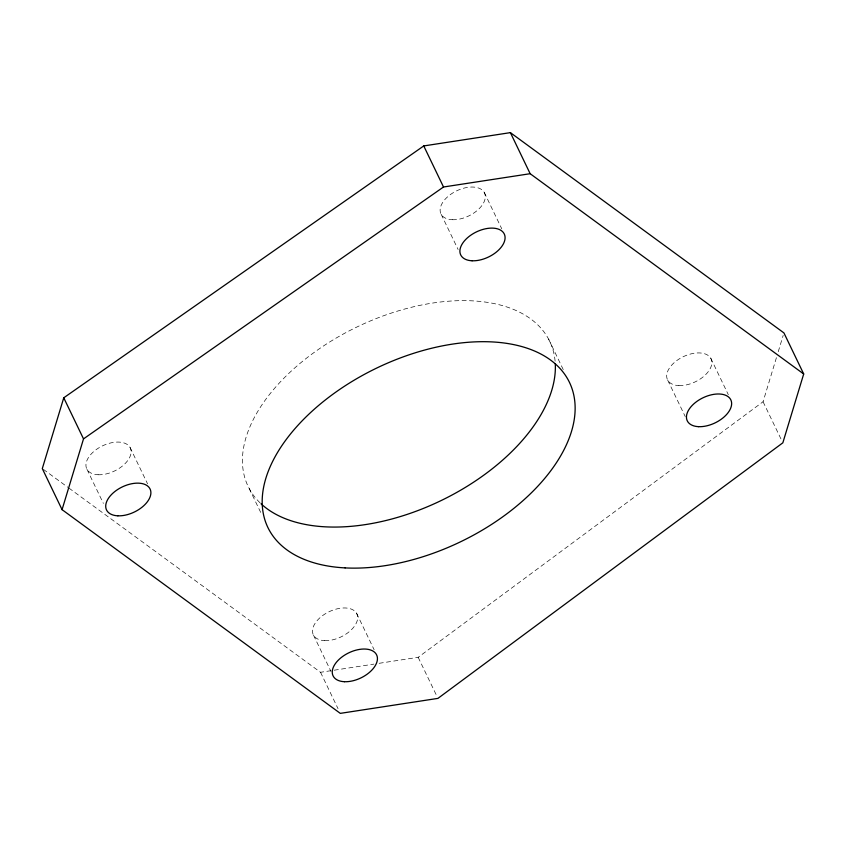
<?xml version="1.0" encoding="UTF-8"?>
<svg xmlns="http://www.w3.org/2000/svg" width="846" height="846" viewBox="0 0 846 846"><rect width="100%" height="100%" fill="white"/><g stroke="black" fill="none" stroke-linecap="round" stroke-linejoin="round"><path stroke-width="0.63" stroke-dasharray="4.23 3.17" d="M379.114 663.306L418.167 657.31L763.06 401.744L776.723 356.695M778.246 351.693L783.174 335.418M68.949 488.1L320.528 672.295L373.9 664.11M43.368 469.361L67.881 487.317M763.06 401.744L781.704 440.47M710.82 358.334L728.321 394.701M667.727 380.203L685.239 416.57M484.261 192.444L501.763 228.822M548.578 339.098L563.256 369.607M441.168 214.313L458.109 249.517M418.167 657.31L437.371 697.21M356.621 613.361L374.133 649.739M249.221 488.576L261.086 513.226M313.538 635.24L331.05 671.608M320.528 672.295L338.03 708.673M130.073 447.481L147.574 483.859M86.979 469.35L103.36 503.381M260.06 502.841A167.339 96.455 -25.7 0 1 359.169 325.932A167.339 96.455 -25.7 0 1 555.283 363.664M98.125 474.754A24.174 13.938 -25.7 0 0 131.109 451.003A24.174 13.938 -25.7 0 0 96.349 449.501A24.174 13.938 -25.7 0 0 98.125 474.754M452.314 219.717A24.174 13.938 -25.7 0 0 485.297 195.965A24.174 13.938 -25.7 0 0 450.537 194.464A24.174 13.938 -25.7 0 0 452.314 219.717M678.873 385.596A24.174 13.938 -25.7 0 0 711.846 361.855A24.174 13.938 -25.7 0 0 677.096 360.343A24.174 13.938 -25.7 0 0 678.873 385.596M324.684 640.634A24.174 13.938 -25.7 0 0 357.657 616.882A24.174 13.938 -25.7 0 0 322.908 615.38A24.174 13.938 -25.7 0 0 324.684 640.634"/><path stroke-width="1.27" d="M63.757 397.81L42.3 468.589L62.065 509.652L340.293 713.368L437.932 698.384L782.836 442.818L803.7 373.985L783.935 332.922L510.392 132.632L423.751 145.935L63.757 397.81L83.521 438.884L62.065 509.652M83.521 438.884L443.516 186.998L530.156 173.705L803.7 373.985M510.392 132.632L530.156 173.705M423.751 145.935L443.516 186.998M555.283 363.664A167.339 96.455 -25.7 0 1 439.624 501.287A167.339 96.455 -25.7 0 1 261.023 503.761M344.449 681.707A24.174 13.938 -25.7 0 0 377.422 657.955A24.174 13.938 -25.7 0 0 342.672 656.454A24.174 13.938 -25.7 0 0 344.449 681.707M698.637 426.67A24.174 13.938 -25.7 0 0 731.621 402.918A24.174 13.938 -25.7 0 0 696.861 401.416A24.174 13.938 -25.7 0 0 698.637 426.67M472.079 260.78A24.174 13.938 -25.7 0 0 505.062 237.039A24.174 13.938 -25.7 0 0 470.302 235.537A24.174 13.938 -25.7 0 0 472.079 260.78M117.89 515.817A24.174 13.938 -25.7 0 0 150.874 492.076A24.174 13.938 -25.7 0 0 116.114 490.574A24.174 13.938 -25.7 0 0 117.89 515.817M345.094 567.899A167.339 96.455 -25.7 0 0 575.047 404.726A167.339 96.455 -25.7 0 0 335.851 392.1A167.339 96.455 -25.7 0 0 345.094 567.899"/></g></svg>
